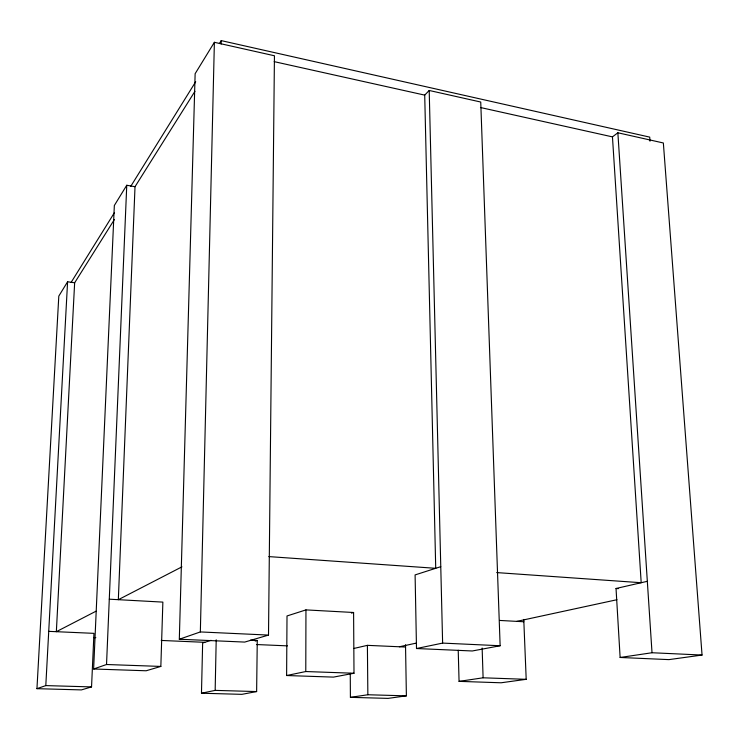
<?xml version="1.0" encoding="UTF-8"?>
<svg xmlns="http://www.w3.org/2000/svg" width="739" height="739" viewBox="0 0 739 739"><rect width="100%" height="100%" fill="white"/><g stroke="black" fill="none" stroke-linecap="round" stroke-linejoin="round"><path stroke-width="1.11" d="M286.612 675.529L305.78 671.539L305.955 609.897L353.593 612.492L353.999 673.247L333.446 677.109L286.612 675.529L287.009 615.966L305.955 609.897M268.506 635.078L274.446 55.767L214.384 42.299L195.133 73.706L179.318 639.235L244.711 642.08L268.506 635.078L200.343 631.937L179.318 639.235M211.04 640.325L202.643 643.013L201.47 693.228L241.875 694.346L256.627 691.565L257.264 640.473L250.419 640.168M201.47 693.228L215.16 690.383L216.204 639.808M221.155 44.063L221.229 40.617L649.71 137.121L650.006 141.204M200.343 631.937L214.384 42.299M194.939 91.322L135.015 186.708L126.757 185.249L114.342 205.497L93.622 668.998L146.146 670.772L160.843 666.43L162.866 602.109L109.289 599.19M135.015 186.708L118.332 599.689L181.933 566.85M93.622 668.998L106.527 664.509L126.757 185.249M114.406 219.511L74.648 282.788L67.591 281.762L58.806 296.099L36.95 688.674L81.419 689.903L91.544 686.91L93.955 633.351L48.728 631.355M74.648 282.788L56.349 631.688L96.033 611.199M36.95 688.674L45.8 685.598L67.591 281.762M71.129 282.39L114.277 212.897M130.683 186.468L195.706 81.724M219.409 43.555L221.229 40.617M268.802 556.596L435.724 568.309L424.713 95.119L429.202 90.472L480.738 102.028L500.137 645.747L472.313 650.976L416.5 648.528L415.096 574.914L440.767 566.684M480.461 107.515L612.455 136.881L617.859 132.771L663.354 142.978L702.05 655.05L668.934 659.622L620.123 657.47L616.03 588.493L647.327 581.316M255.214 641.064L257.264 640.473M351.459 613.111L353.593 612.492M353.99 648.426L367.394 645.35L405.554 647.041M399.393 646.764L416.168 643.133M516.838 621.37L616.954 599.726M416.5 648.528L442.624 643.096L500.137 645.747M350.258 673.331L350.406 697.348L367.856 694.752L406.385 695.852L405.517 644.731M458.217 650.237L459.067 681.367L483.103 677.802L526.196 679.317L523.766 619.448M620.123 657.47L652.02 652.74L702.05 655.05M406.385 695.852L388.049 698.383L350.406 697.348M526.196 679.317L501.079 682.781L459.067 681.367M215.16 690.383L256.627 691.565M45.8 685.598L91.544 686.91M106.527 664.509L160.843 666.43M305.78 671.539L353.999 673.247M93.53 637.535L95.821 637.628M161.213 640.445L204.805 642.32M256.442 644.537L287.434 645.868M499.61 620.437L523.859 621.758M616.03 588.493L618.331 588.65M496.682 572.586L641.193 582.72L612.455 136.881M274.197 61.642L424.713 95.119M617.859 132.771L652.02 652.74M482.142 648.048L483.103 677.802M429.202 90.472L442.624 643.096M367.394 645.35L367.856 694.752"/></g></svg>
